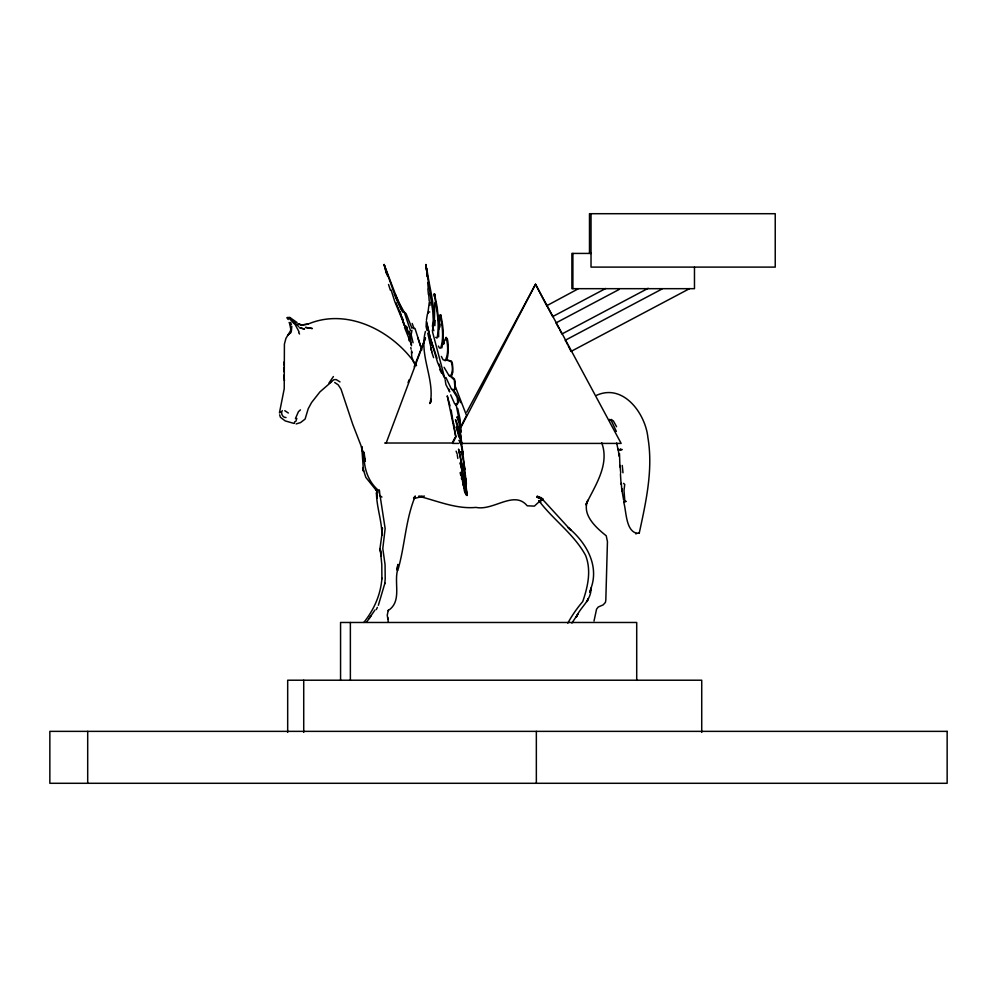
<?xml version="1.0" encoding="UTF-8"?>
<svg xmlns="http://www.w3.org/2000/svg" width="997" height="997" viewBox="0 0 997 997"><rect width="100%" height="100%" fill="white"/><g stroke="black" fill="none" stroke-linecap="round" stroke-linejoin="round"><path stroke-width="1.5" d="M362.671 468.141L363.519 471.319L361.724 446.718M429.258 302.365L427.875 313.357M429.956 305.356L429.981 302.216M434.767 302.789L434.393 320.71M280.643 412.534L280.656 411.823M465.051 490.275L463.194 483.919L465.051 490.275L464.826 487.882M290.862 328.487L290.401 331.166L285.952 338.307L284.407 344.09L284.22 388.78L279.422 412.957M409.244 338.108L409.269 337.235M426.467 319.738L427.401 314.155L428.398 311.949L429.794 311.986M435.153 320.56L434.829 325.707M381.888 535.04L382.387 527.949L381.888 535.04C381.926 520.658 376.505 507.062 376.467 492.618L377.302 498.164M283.821 364.977L284.008 362.048M438.643 336.924L438.692 321.894L437.172 307.25L434.53 293.853L434.866 296.022M397.442 570.521C394.052 583.831 402.065 601.739 388.02 610.663M622.14 488.592L621.854 491.347L621.343 483.358M439.839 327.178L440.175 324.1M381.913 534.517L379.982 548.574L381.377 556.251L380.181 548.574L381.801 564.589L381.888 578.945L381.938 578.086C380.767 594.611 374.037 609.566 363.917 622.377M623.723 502.189L623.848 501.292L624.758 501.454L623.723 502.189C626.477 511.399 625.618 531.164 637.22 533.358M397.753 570.521C405.006 546.057 405.393 519.724 415.338 496.045L413.531 497.989M438.668 329.795L440.138 314.753C442.257 325.334 444.139 337.784 440.637 348.115L439.453 347.99L438.393 346.046M619.935 466.895L619.498 453.548M411.948 330.281L411.163 334.855L413.057 342.794M425.407 331.453C419.214 355.032 433.944 377.34 430.654 400.981L430.841 399.112L430.131 402.962L431.277 401.106L429.657 403.536M571.904 623.063L578.173 613.641L576.216 617.168C580.503 606.749 591.233 600.755 591.047 588.13C599.434 564.963 585.75 541.982 568.178 527.6L571.069 530.504L540.785 497.428L542.542 498.998L537.146 496.194L541.321 498.064M638.068 533.208L639.276 532.984C646.006 501.765 653.297 469.562 647.9 437.571C645.458 413.468 623.237 383.035 596.356 395.41M294.501 422.79L294.875 421.557M295.436 418.615L298.415 411.736L300.433 409.867M388.307 610.189L387.235 615.249L388.394 622.265M295.935 421.22L296.807 418.428M588.068 598.798L587.133 601.552L588.105 598.686M378.362 605.279L384.929 583.071L384.742 583.843L385.203 578.945L385.054 564.589L382.798 548.574L385.141 528.572L379.209 489.938L379.433 490.798M386.175 443.017L425.47 338.195M408.06 382.611L409.181 379.732M414.191 366.784L425.345 338.02M441.858 347.866C444.425 337.136 443.154 325.271 440.649 314.653L440.749 316.248M594.025 620.969L596.567 609.13L598.262 606.999L603.135 604.892L605.416 602.425L605.815 600.107L607.447 541.633L606.226 535.775C596.044 527.675 581.413 514.602 587.894 500.232L585.837 504.769C594.985 485.689 609.89 464.814 601.714 442.743M376.318 609.578L377.352 607.385M456.152 436.561L452.576 443.416L458.757 443.416M460.44 428.324L535.526 284.232L621.156 443.416L461.86 443.416M282.251 410.602C280.394 413.244 282.674 417.805 286.027 417.556M455.056 437.521L452.189 443.017L384.643 443.017M460.801 426.529L466.559 415.537L454.869 385.378M466.721 412.122L535.526 284.232L546.967 306.191M624.92 502.189L623.997 490.449L624.745 484.467L623.574 483.358M333.409 376.53L328.985 382.998M366.522 622.265L374.922 610.052M432.349 330.904C437.197 310.752 429.321 289.093 426.903 268.791M442.842 344.376L446.133 337.31C447.865 344.65 448.762 353.96 445.161 360.64L443.042 359.693L441.347 356.415M443.603 344.264L444.375 343.093M369.152 618.663L371.046 615.797M567.804 623.162C572.104 615.299 577.076 608.22 582.734 601.552C587.819 586.834 591.508 570.583 585.625 555.479C574.147 534.18 553.347 519.985 538.916 500.756L540.76 502.214L539.016 500.656M445.559 339.665C448.488 331.129 449.522 359.132 445.933 360.478L445.061 360.241M394.6 293.965L394.488 294.738M330.481 382.549L333.808 379.695L336.188 379.583L340.002 381.913M290.925 332.549L287.572 335.316L291.373 331.166L291.797 326.306M331.502 381.851L319.962 391.871L311.6 402.489L308.21 408.733L305.107 419.076L300.533 422.603L296.134 423.937M635.799 533.869L636.958 533.358M546.855 305.668L578.048 288.918M552.65 316.597L605.678 288.507M619.012 289.529L556.002 322.903L559.018 328.462M561.884 334.007L648.175 288.307M566.122 341.909L565.199 340.289L661.971 289.043M570.645 350.645L571.082 351.393L689.65 288.594M308.372 323.963C348.127 307.275 394.201 331.827 416.559 365.675M413.767 498.525L424.423 496.07M386.288 273.328L384.144 264.529L398.451 302.216L404.196 311.986L406.14 313.793L412.01 328.325M425.806 264.566L432.785 311.363L433.246 320.261L432.449 326.131L433.807 330.742M543.228 499.522L536.772 497.054L543.203 499.46L539.19 501.69L534.404 506.115L527.201 505.803C514.165 489.826 493.527 511.075 476.055 507.411C456.215 509.268 437.509 500.93 418.665 496.219M434.119 296.196L434.019 293.965L434.979 294.626M541.533 499.809L543.203 499.46M638.516 533.133L639.276 532.984M465.387 481.601L465.749 484.081L464.764 472.914L463.181 469.375L458.545 449.124L462.658 468.877C467.718 476.491 461.611 452.376 460.913 451.778L462.67 451.429L466.372 483.994L465.923 481.514M464.889 469.064L462.658 468.877M418.902 496.518L421.943 496.07M303.674 324.748L308.023 324.137M307.163 324.199L300.645 325.122L301.705 325.346L297.779 323.838M591.358 253.425L571.892 253.425L571.892 288.681L694.473 288.681L694.473 267.221M625.406 501.292L626.303 501.454M293.978 423.426L285.217 420.921L280.431 417.294L279.646 414.839M299.349 327.751L304.484 329.097L300.82 327.938M284.793 410.689L288.37 413.02M409.53 337.971L408.758 337.31L409.106 340.737M334.693 382.499L338.207 384.842L341.036 389.204L352.764 424.41L360.889 445.347L364.815 459.767L362.634 450.532M298.938 323.838L302.664 325.346M540.499 499.298L543.265 500.407L540.985 499.235M287.834 317.27L291.224 318.778M289.529 317.27L297.044 322.554M449.759 375.395L450.669 376.019L451.791 375.383L452.875 371.968L452.488 364.005L451.591 361.201L447.167 359.954M379.533 495.447L381.926 497.054M446.407 360.054L450.831 361.3C453.149 365.276 452.763 371.071 451.005 375.52L449.884 376.193L448.974 375.557L444.089 367.295M611.211 419.401L613.467 421.046L616.557 426.704M609.391 419.401L611.497 421.046L616.345 431.439M291.785 319.676L298.714 326.567M460.913 451.778L462.334 453.161C462.957 452.8 461.025 442.668 459.106 440.263L461.287 443.977L460.876 439.939L456.265 426.803L458.595 435.751L460.876 439.939M458.595 435.751C464.951 447.815 456.265 418.914 455.467 419.737L458.084 429.458C464.116 438.992 457.81 417.88 456.938 416.858L459.729 422.828L456.04 404.221M455.816 404.284L456.439 404.944C460.689 402.127 456.913 394.014 453.884 390.899M379.533 491.272C367.432 481.763 363.481 466.945 364.005 452.177L365.351 461.412M435.726 337.36L437.022 338.083C440.2 323.925 436.3 308.933 434.48 294.738M449.522 375.57L454.271 379.919L454.956 387.783L453.498 390.674L451.516 389.341L445.908 377.477M376.604 490.798L365.837 477.401L362.671 467.668M452.214 389.216L454.196 390.562L455.317 388.419L455.205 381.963L454.395 378.947L450.195 375.495M453.211 390.961L457.174 397.329L457.685 401.99L456.738 404.77L455.754 405.044L454.47 403.411L450.694 394.874M293.791 322.031L299.063 331.851M294.04 323.639L288.557 317.657M288.22 319.538L286.837 317.657M298.639 332.599L299.561 334.02M376.056 489.938L377.975 492.879M546.767 305.481L552.575 316.398M458.084 429.458L460.278 432.885M413.269 327.452L413.929 328.512M412.197 323.439L414.054 328.624M411.512 344.887L404.533 327.427M409.231 334.755L404.77 325.944L398.102 307.425M405.48 326.131L407.275 329.259L407.088 327.053M395.473 296.196L401.654 309.992M566.745 343.055L567.467 344.401M568.228 345.834L571.082 351.393M559.778 329.895L560.476 331.241M466.073 493.926L462.558 480.965L464.477 490.86L466.11 494.699L465.549 491.509M561.074 332.387L561.523 333.272M464.477 490.86C471.805 509.853 459.679 458.994 460.128 462.969L464.041 478.921M439.677 369.376L441.546 373.115M406.838 328.661L408.384 331.764M432.499 331.827L444.998 379.122M463.655 478.037L464.814 480.417M410.465 330.58L404.184 311.949L402.551 312.024L396.008 298.253L383.995 264.566M444.026 376.978L437.571 362.459L430.455 338.432L437.01 358.235M404.159 324.237L394.775 301.593L391.111 289.953M399.635 311.226L401.106 314.641M289.13 322.417L290.077 324.673M402.402 309.88L395.111 293.853L394.986 294.626M460.714 431.502L461.088 432.212L459.53 420.796L460.265 422.716L460.128 419.513L457.698 408.446M396.008 302.627L397.554 306.453M456.103 451.167L457.1 453.785M458.919 398.314L460.527 402.614M401.99 316.884L403.162 320.199M290.601 322.417L291.411 324.673M415.001 328.449L421.831 349.922M458.782 420.946L459.081 421.818M413.905 363.02L411.773 356.826L411.462 351.804M411.487 350.782L412.147 352.739M431.651 351.841L433.583 357.636M438.879 363.893L439.827 366.722M417.743 337.734L420.572 346.308M448.762 389.042L449.697 391.896L445.896 384.543L445.235 380.343M388.543 284.494L390.35 290.177M387.584 276.206L384.144 264.529M460.078 430.318L461.823 443.877L461.137 440.961M449.983 405.791L447.242 395.859L455.766 436.611L453.598 423.139M402.962 321.358L404.059 325.321M430.442 342.731L431.14 345.261M427.738 333.197L431.938 351.829M463.742 484.006L460.651 472.304L464.178 487.757M411.449 345.76L409.568 331.453M426.616 322.928L430.068 337.522L429.445 333.945M427.065 330.58L426.105 326.542L426.404 320.959L429.109 332.5M460.153 472.69L460.776 475.357M461.374 477.887L461.711 479.358M616.669 443.042L618.215 450.245M361.849 446.656L362.372 449.236M410.789 347.517L411.113 349.174M426.292 267.159L426.816 270.125M461.187 441.372L463.119 453.822L462.67 451.429M621.978 490.449L623.611 499.933M466.06 491.434L466.646 494.612L466.172 490.561L467.007 495.546L465.35 477.725L465.736 480.255M451.155 409.941L453.323 423.526M376.716 494.624L377.315 498.313M457.287 454.931L457.822 458.408M289.977 324.548L290.526 328.25M425.956 264.529L426.355 270.175M426.766 274.163L427.077 276.655M430.841 347.754L431.165 350.383M618.252 449.223L619.05 456.202M427.887 289.093L428.473 294.738M622.253 465.462L622.988 472.802M620.022 465.462L620.695 472.802M427.713 282.45L428.224 288.258M428.685 293.467L429.196 300.994M283.995 375.009L284.432 380.854M620.446 473.887L621.094 484.442M283.734 367.382L283.784 371.669M387.808 617.567L387.808 619.336M701.726 732.371L701.726 680.216L287.684 680.216L287.684 732.371M636.709 680.216L636.709 622.477L340.563 622.477L340.563 680.216M591.022 213.707L591.022 267.109L775.23 267.109L775.23 213.707L589.489 213.707L589.489 253.375M572.889 253.425L572.889 288.681M536.349 731.362L536.349 783.293M350.371 622.477L350.371 680.216M303.724 680.216L303.724 732.371M87.699 731.362L87.699 783.293M397.629 566.084L396.968 570.06L397.928 564.414L397.629 566.084M591.034 588.292L589.838 592.218L591.034 588.292M620.259 449.223L619.81 450.245L622.203 449.572L620.259 449.223M309.78 328.075L305.468 327.415L312.348 328.536L309.78 328.075M947.15 731.362L49.85 731.362L49.85 783.293L947.15 783.293L947.15 731.362M405.841 326.268L405.056 325.483L407.075 329.857L405.841 326.268"/></g></svg>
